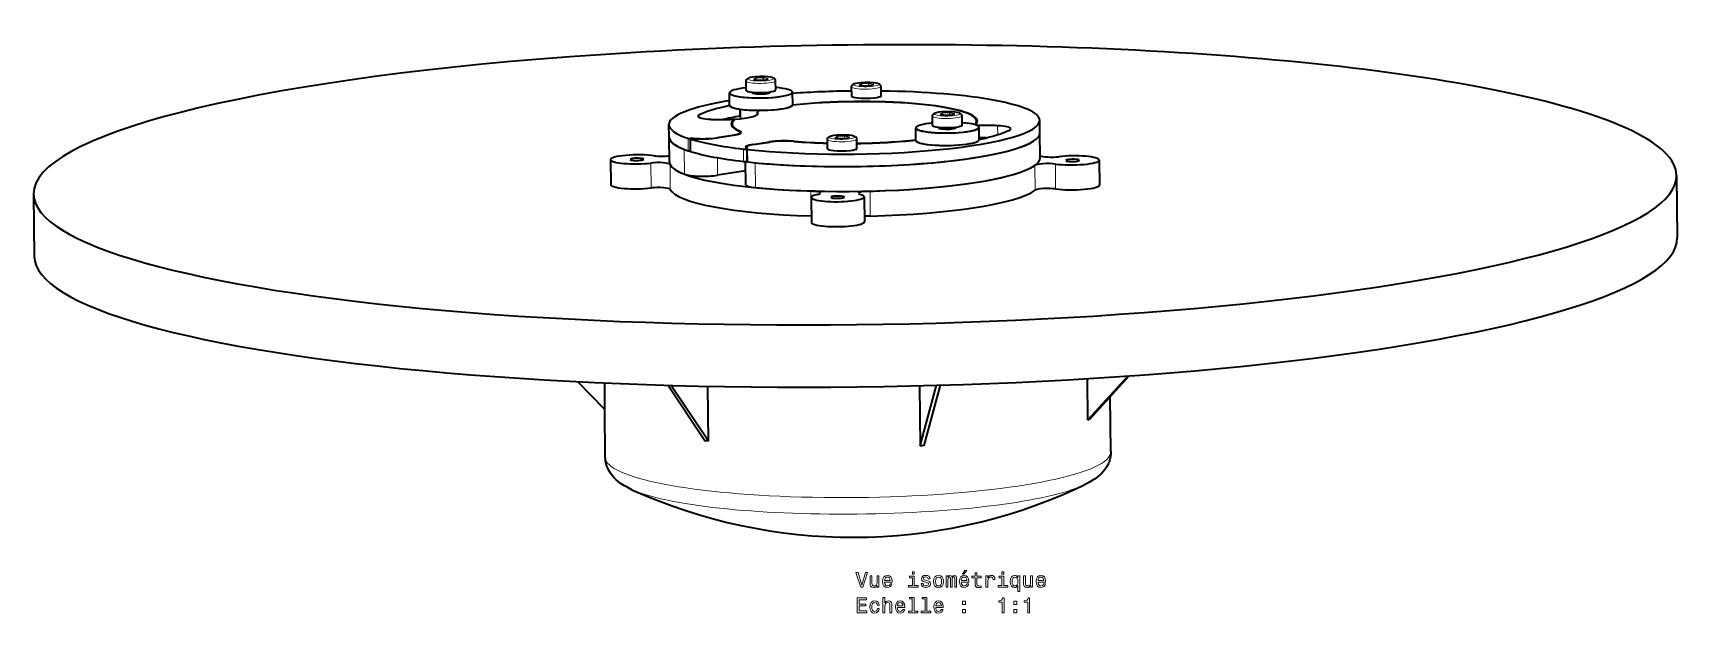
# Model space of a CAD drawing. Extents: x 194 to 4081, y 5 to 1057.
# Drawn here: x 3690.6 to 4081.1, y 848.2 to 985.9 of the extents above; entities that cross this region are included whole.
import ezdxf

# ---------------------------------------------------------------- set-up
doc = ezdxf.new("R2010")
doc.units = 0

msp = doc.modelspace()

# ---------------------------------------------------------------- linework, layer by layer
at = {"color": 7, "lineweight": 35, "ltscale": 0.054198}
for p, q in [((3859.88, 972.33), (3859.85, 974.5)), ((3866.88, 972.41), (3866.85, 974.57)), ((3884.91, 970.96), (3884.88, 973.12)), ((3891.91, 971.03), (3891.88, 973.2)), ((3904.12, 964), (3904.1, 966.17)), ((3911.12, 964.08), (3911.1, 966.24)), ((3879.17, 958.47), (3879.15, 960.64)), ((3886.17, 958.55), (3886.15, 960.72))]:
    msp.add_line(p, q, dxfattribs=at)
at = {"color": 7, "lineweight": 13, "ltscale": 0.015568}
for p, q in [((3862.17, 975.24), (3861.61, 974.96)), ((3864.53, 974.82), (3865.09, 975.09)), ((3889.56, 973.45), (3890.12, 973.72))]:
    msp.add_line(p, q, dxfattribs=at)
at = {"color": 7, "lineweight": 13, "ltscale": 0.027663}
for p, q in [((3861.63, 974.95), (3862.71, 974.74)), ((3865.07, 975.11), (3863.98, 975.31)), ((3886.66, 973.57), (3887.74, 973.37)), ((3890.1, 973.74), (3889.01, 973.94)), ((3909.32, 966.78), (3908.23, 966.98)), ((3880.92, 961.09), (3882.01, 960.89))]:
    msp.add_line(p, q, dxfattribs=at)
at = {"color": 7, "lineweight": 35, "ltscale": 0.000182085}
msp.add_line((3861.64, 974.95), (3861.63, 974.95), dxfattribs=at)
at = {"color": 7, "lineweight": 35, "ltscale": 0.027663}
for p, q in [((3861.64, 974.95), (3862.72, 974.74)), ((3886.67, 973.57), (3887.75, 973.37)), ((3880.93, 961.09), (3882.02, 960.89))]:
    msp.add_line(p, q, dxfattribs=at)
at = {"color": 7, "lineweight": 13, "ltscale": 0.014283}
for p, q in [((3862.21, 975.19), (3861.7, 974.93)), ((3887.24, 973.81), (3886.73, 973.56)), ((3906.46, 966.86), (3905.95, 966.6))]:
    msp.add_line(p, q, dxfattribs=at)
at = {"color": 7, "lineweight": 13, "ltscale": 0.008736}
msp.add_line((3862.22, 974.84), (3862.21, 975.19), dxfattribs=at)
at = {"color": 7, "lineweight": 13, "ltscale": 0.041193}
for p, q in [((3863.89, 975.32), (3862.24, 975.25)), ((3863.9, 975.26), (3862.25, 975.19)), ((3862.81, 974.74), (3864.45, 974.81)), ((3888.92, 973.95), (3887.27, 973.88)), ((3887.84, 973.36), (3889.48, 973.43)), ((3908.14, 966.93), (3906.5, 966.86)), ((3883.19, 961.41), (3881.55, 961.34))]:
    msp.add_line(p, q, dxfattribs=at)
at = {"color": 7, "lineweight": 13, "ltscale": 0.009064}
for p, q in [((3862.26, 974.83), (3862.25, 975.19)), ((3887.29, 973.46), (3887.28, 973.82)), ((3881.55, 960.97), (3881.55, 961.34))]:
    msp.add_line(p, q, dxfattribs=at)
at = {"color": 7, "lineweight": 35, "ltscale": 0.041193}
for p, q in [((3862.81, 974.74), (3864.45, 974.81)), ((3907.05, 966.41), (3908.7, 966.48)), ((3882.1, 960.88), (3883.75, 960.95))]:
    msp.add_line(p, q, dxfattribs=at)
at = {"color": 7, "lineweight": 13, "ltscale": 0.011941}
msp.add_line((3863.9, 974.78), (3863.9, 975.26), dxfattribs=at)
at = {"color": 7, "lineweight": 13, "ltscale": 0.027004}
msp.add_line((3865.01, 975.06), (3863.95, 975.26), dxfattribs=at)
at = {"color": 7, "lineweight": 13, "ltscale": 0.011832}
for p, q in [((3863.95, 974.79), (3863.95, 975.26)), ((3908.2, 966.46), (3908.19, 966.93))]:
    msp.add_line(p, q, dxfattribs=at)
at = {"color": 7, "lineweight": 35, "ltscale": 0.001421}
for p, q in [((3864.45, 974.81), (3864.51, 974.81)), ((3908.7, 966.48), (3908.76, 966.48)), ((3883.75, 960.95), (3883.8, 960.96))]:
    msp.add_line(p, q, dxfattribs=at)
at = {"color": 7, "lineweight": 35, "ltscale": 0.015568}
for p, q in [((3864.51, 974.81), (3865.07, 975.09)), ((3889.54, 973.44), (3890.1, 973.72))]:
    msp.add_line(p, q, dxfattribs=at)
at = {"color": 7, "lineweight": 13, "ltscale": 0.015567}
msp.add_line((3887.2, 973.86), (3886.64, 973.59), dxfattribs=at)
at = {"color": 7, "lineweight": 35, "ltscale": 0.000181733}
msp.add_line((3886.67, 973.57), (3886.66, 973.58), dxfattribs=at)
at = {"color": 7, "lineweight": 13, "ltscale": 0.008735}
for p, q in [((3887.25, 973.46), (3887.24, 973.81)), ((3906.46, 966.51), (3906.46, 966.86)), ((3881.51, 960.98), (3881.51, 961.33))]:
    msp.add_line(p, q, dxfattribs=at)
at = {"color": 7, "lineweight": 13, "ltscale": 0.041187}
for p, q in [((3888.93, 973.89), (3887.28, 973.82)), ((3908.14, 966.99), (3906.49, 966.92)), ((3907.05, 966.41), (3908.7, 966.48)), ((3883.18, 961.46), (3881.54, 961.39)), ((3882.1, 960.88), (3883.75, 960.95))]:
    msp.add_line(p, q, dxfattribs=at)
at = {"color": 7, "lineweight": 35, "ltscale": 0.041187}
msp.add_line((3887.84, 973.36), (3889.48, 973.43), dxfattribs=at)
at = {"color": 7, "lineweight": 13, "ltscale": 0.011939}
for p, q in [((3888.93, 973.41), (3888.93, 973.89)), ((3908.15, 966.45), (3908.14, 966.93)), ((3883.2, 960.93), (3883.19, 961.41))]:
    msp.add_line(p, q, dxfattribs=at)
at = {"color": 7, "lineweight": 13, "ltscale": 0.02701}
for p, q in [((3890.04, 973.69), (3888.98, 973.89)), ((3909.25, 966.73), (3908.19, 966.93)), ((3884.3, 961.2), (3883.24, 961.4))]:
    msp.add_line(p, q, dxfattribs=at)
at = {"color": 7, "lineweight": 13, "ltscale": 0.011831}
for p, q in [((3888.98, 973.41), (3888.98, 973.89)), ((3883.24, 960.93), (3883.24, 961.4))]:
    msp.add_line(p, q, dxfattribs=at)
at = {"color": 7, "lineweight": 35, "ltscale": 0.001427}
msp.add_line((3889.48, 973.43), (3889.54, 973.44), dxfattribs=at)
at = {"color": 7, "lineweight": 35, "ltscale": 0.073906}
for p, q in [((3855.92, 968.73), (3855.89, 971.69)), ((3855.92, 968.73), (3855.89, 971.69)), ((3870.92, 968.9), (3870.88, 971.86)), ((3870.92, 968.9), (3870.88, 971.86)), ((3929.57, 962.2), (3929.54, 965.15)), ((3841.58, 961.2), (3841.54, 964.16)), ((3846.55, 960.78), (3846.58, 957.82)), ((3900.17, 960.41), (3900.13, 963.36)), ((3900.17, 960.41), (3900.13, 963.36)), ((3859.99, 958.32), (3860.02, 955.37))]:
    msp.add_line(p, q, dxfattribs=at)
at = {"color": 7, "lineweight": 35, "ltscale": 0.001585}
msp.add_line((3861.39, 971.64), (3861.39, 971.71), dxfattribs=at)
at = {"color": 7, "lineweight": 13, "ltscale": 0.002475}
for p, q in [((3864.34, 971.47), (3864.44, 971.49)), ((3908.59, 963.14), (3908.69, 963.16))]:
    msp.add_line(p, q, dxfattribs=at)
at = {"color": 7, "lineweight": 13, "ltscale": 0.001958}
msp.add_line((3864.68, 971.73), (3864.76, 971.75), dxfattribs=at)
at = {"color": 7, "lineweight": 35, "ltscale": 0.007544}
msp.add_line((3865.13, 971.79), (3864.87, 971.64), dxfattribs=at)
at = {"color": 7, "lineweight": 35, "ltscale": 0.005461}
msp.add_line((3865.19, 971.61), (3865, 971.72), dxfattribs=at)
at = {"color": 7, "lineweight": 13, "ltscale": 0.014123}
msp.add_line((3848.68, 965.88), (3848.67, 966.45), dxfattribs=at)
at = {"color": 7, "lineweight": 13, "ltscale": 0.004402}
msp.add_line((3856.97, 965.38), (3856.97, 965.2), dxfattribs=at)
at = {"color": 7, "lineweight": 35, "ltscale": 0.004463}
msp.add_line((3856.98, 965.38), (3856.98, 965.21), dxfattribs=at)
at = {"color": 7, "lineweight": 35, "ltscale": 0.050124}
msp.add_line((3858.45, 965.81), (3858.43, 967.81), dxfattribs=at)
at = {"color": 7, "lineweight": 35, "ltscale": 0.050127}
msp.add_line((3858.43, 967.81), (3858.45, 965.81), dxfattribs=at)
at = {"color": 7, "lineweight": 35, "ltscale": 0.013131}
msp.add_line((3862.53, 966.58), (3862.53, 967.1), dxfattribs=at)
at = {"color": 7, "lineweight": 13, "ltscale": 0.009099}
msp.add_line((3862.58, 966.63), (3862.57, 966.99), dxfattribs=at)
at = {"color": 7, "lineweight": 13, "ltscale": 0.015562}
for p, q in [((3906.41, 966.91), (3905.85, 966.63)), ((3908.78, 966.49), (3909.33, 966.76)), ((3881.46, 961.38), (3880.9, 961.11)), ((3883.82, 960.96), (3884.38, 961.24))]:
    msp.add_line(p, q, dxfattribs=at)
at = {"color": 7, "lineweight": 13, "ltscale": 0.027669}
for p, q in [((3905.87, 966.62), (3906.96, 966.41)), ((3884.36, 961.25), (3883.28, 961.46))]:
    msp.add_line(p, q, dxfattribs=at)
at = {"color": 7, "lineweight": 35, "ltscale": 0.027662}
msp.add_line((3905.88, 966.62), (3906.97, 966.41), dxfattribs=at)
at = {"color": 7, "lineweight": 35, "ltscale": 0.000188024}
msp.add_line((3905.88, 966.62), (3905.88, 966.62), dxfattribs=at)
at = {"color": 7, "lineweight": 13, "ltscale": 0.009063}
msp.add_line((3906.5, 966.5), (3906.5, 966.86), dxfattribs=at)
at = {"color": 7, "lineweight": 35, "ltscale": 0.015562}
for p, q in [((3908.75, 966.48), (3909.31, 966.76)), ((3883.8, 960.96), (3884.36, 961.23))]:
    msp.add_line(p, q, dxfattribs=at)
at = {"color": 7, "lineweight": 35, "ltscale": 0.014524}
msp.add_line((3914.56, 964.4), (3914.55, 964.98), dxfattribs=at)
at = {"color": 7, "lineweight": 35, "ltscale": 0.147812}
for p, q in [((3841.64, 955.29), (3841.58, 961.2)), ((3827.64, 955.84), (3827.71, 949.93)), ((3875.28, 946.87), (3875.35, 940.96))]:
    msp.add_line(p, q, dxfattribs=at)
at = {"color": 7, "lineweight": 13, "ltscale": 0.073906}
for p, q in [((3846.06, 960.92), (3846.09, 957.96)), ((3846.61, 960.74), (3846.64, 957.78)), ((3859.22, 958.37), (3859.25, 955.41))]:
    msp.add_line(p, q, dxfattribs=at)
at = {"color": 7, "lineweight": 13, "ltscale": 0.001009}
msp.add_line((3846.73, 960.89), (3846.73, 960.85), dxfattribs=at)
at = {"color": 7, "lineweight": 13, "ltscale": 0.000970536}
msp.add_line((3847.39, 960.89), (3847.39, 960.85), dxfattribs=at)
at = {"color": 7, "lineweight": 35, "ltscale": 0.098422}
for p, q in [((3852.86, 961.04), (3856.75, 961.65)), ((3861.56, 959.41), (3865.45, 960.01))]:
    msp.add_line(p, q, dxfattribs=at)
at = {"color": 7, "lineweight": 13, "ltscale": 0.001102}
msp.add_line((3852.86, 961.04), (3852.86, 961), dxfattribs=at)
at = {"color": 7, "lineweight": 35, "ltscale": 0.101122}
for p, q in [((3856.98, 961.64), (3852.99, 961.02)), ((3861.43, 959.43), (3865.43, 960.06))]:
    msp.add_line(p, q, dxfattribs=at)
at = {"color": 7, "lineweight": 35, "ltscale": 0.014526}
msp.add_line((3856.54, 963.75), (3856.53, 964.33), dxfattribs=at)
at = {"color": 7, "lineweight": 13, "ltscale": 0.001117}
for p, q in [((3856.75, 961.61), (3856.75, 961.65)), ((3865.43, 960.01), (3865.43, 960.06))]:
    msp.add_line(p, q, dxfattribs=at)
at = {"color": 7, "lineweight": 13, "ltscale": 0.00333}
msp.add_line((3858.41, 962.48), (3858.41, 962.61), dxfattribs=at)
at = {"color": 7, "lineweight": 35, "ltscale": 0.006728}
msp.add_line((3858.5, 962.05), (3858.5, 962.32), dxfattribs=at)
at = {"color": 7, "lineweight": 35, "ltscale": 0.000187683}
msp.add_line((3880.93, 961.09), (3880.92, 961.09), dxfattribs=at)
at = {"color": 7, "lineweight": 13, "ltscale": 0.014289}
msp.add_line((3881.51, 961.33), (3881, 961.08), dxfattribs=at)
at = {"color": 7, "lineweight": 35, "ltscale": 0.001584}
msp.add_line((3905.63, 963.31), (3905.63, 963.38), dxfattribs=at)
at = {"color": 7, "lineweight": 13, "ltscale": 0.001964}
msp.add_line((3908.93, 963.41), (3909.01, 963.42), dxfattribs=at)
at = {"color": 7, "lineweight": 35, "ltscale": 0.007545}
msp.add_line((3909.38, 963.46), (3909.11, 963.31), dxfattribs=at)
at = {"color": 7, "lineweight": 35, "ltscale": 0.005462}
msp.add_line((3909.44, 963.28), (3909.24, 963.39), dxfattribs=at)
at = {"color": 7, "lineweight": 35, "ltscale": 0.073908}
msp.add_line((3915.16, 960.57), (3915.13, 963.53), dxfattribs=at)
msp.add_line((3915.16, 960.57), (3915.13, 963.53), dxfattribs=at)
at = {"color": 7, "lineweight": 13, "ltscale": 0.053406}
msp.add_line((3919.58, 961.77), (3919.56, 963.9), dxfattribs=at)
at = {"color": 7, "lineweight": 35, "ltscale": 0.147814}
for p, q in [((3929.64, 956.28), (3929.57, 962.2)), ((3943.64, 955.73), (3943.71, 949.82)), ((3887.88, 947.02), (3887.94, 941.1))]:
    msp.add_line(p, q, dxfattribs=at)
at = {"color": 7, "lineweight": 13, "ltscale": 0.147812}
for p, q in [((3845.25, 952.38), (3845.18, 958.29)), ((3841.86, 948.78), (3841.79, 954.69)), ((3862.1, 949.2), (3862.04, 955.11)), ((3928.39, 954.48), (3928.45, 948.57)), ((3933.25, 954.8), (3933.32, 948.89)), ((3875.28, 942.49), (3875.22, 948.4)), ((3889.33, 942.45), (3889.26, 948.36))]:
    msp.add_line(p, q, dxfattribs=at)
at = {"color": 7, "lineweight": 35, "ltscale": 0.005957}
msp.add_line((3859.88, 958.53), (3859.88, 958.77), dxfattribs=at)
at = {"color": 7, "lineweight": 35, "ltscale": 0.002278}
msp.add_line((3860.02, 958.44), (3860.02, 958.35), dxfattribs=at)
at = {"color": 7, "lineweight": 13, "ltscale": 0.002056}
msp.add_line((3860.18, 958.49), (3860.18, 958.4), dxfattribs=at)
at = {"color": 7, "lineweight": 13, "ltscale": 0.073908}
msp.add_line((3860.2, 958.26), (3860.24, 955.3), dxfattribs=at)
at = {"color": 7, "lineweight": 13, "ltscale": 0.001134}
msp.add_line((3861.43, 959.43), (3861.43, 959.39), dxfattribs=at)
at = {"color": 7, "lineweight": 13, "ltscale": 0.00097969}
msp.add_line((3871.15, 960.17), (3871.15, 960.21), dxfattribs=at)
at = {"color": 7, "lineweight": 13, "ltscale": 0.147814}
msp.add_line((3837.3, 949.12), (3837.24, 955.03), dxfattribs=at)
at = {"color": 7, "lineweight": 13, "ltscale": 0.103753}
msp.add_line((3853.09, 952.15), (3853.04, 956.3), dxfattribs=at)
at = {"color": 7, "lineweight": 35, "ltscale": 0.168366}
msp.add_line((3859.74, 953.19), (3853.09, 952.15), dxfattribs=at)
at = {"color": 7, "lineweight": 35, "ltscale": 0.137725}
msp.add_line((3859.78, 949.89), (3859.72, 955.4), dxfattribs=at)
at = {"color": 7, "lineweight": 35, "ltscale": 0.36953}
msp.add_line((4080.7, 952.08), (4080.86, 937.29), dxfattribs=at)
at = {"color": 7, "lineweight": 35, "ltscale": 0.369532}
msp.add_line((3690.72, 947.67), (3690.89, 932.89), dxfattribs=at)
at = {"color": 7, "lineweight": 35, "ltscale": 0.230067}
msp.add_line((3826.35, 896.56), (3819.92, 903.14), dxfattribs=at)
at = {"color": 7, "lineweight": 35, "ltscale": 0.15711}
msp.add_line((3826.35, 896.56), (3826.28, 902.85), dxfattribs=at)
at = {"color": 7, "lineweight": 35, "ltscale": 0.397005}
msp.add_line((3850.09, 889.11), (3841.25, 902.3), dxfattribs=at)
at = {"color": 7, "lineweight": 35, "ltscale": 0.399142}
msp.add_line((3850.9, 889.02), (3842.01, 902.28), dxfattribs=at)
at = {"color": 7, "lineweight": 35, "ltscale": 0.326322}
msp.add_line((3850.9, 889.02), (3850.75, 902.07), dxfattribs=at)
at = {"color": 7, "lineweight": 35, "ltscale": 0.356483}
msp.add_line((3900.97, 902.18), (3901.13, 887.92), dxfattribs=at)
at = {"color": 7, "lineweight": 35, "ltscale": 0.372281}
msp.add_line((3901.13, 887.92), (3905.06, 902.28), dxfattribs=at)
at = {"color": 7, "lineweight": 35, "ltscale": 0.371581}
msp.add_line((3902.1, 887.97), (3906.02, 902.31), dxfattribs=at)
at = {"color": 7, "lineweight": 35, "ltscale": 0.24524}
msp.add_line((3941, 894.05), (3940.89, 903.86), dxfattribs=at)
at = {"color": 7, "lineweight": 35, "ltscale": 0.352888}
msp.add_line((3941, 894.06), (3950.5, 904.5), dxfattribs=at)
at = {"color": 7, "lineweight": 35, "ltscale": 0.348135}
msp.add_line((3941.4, 894.22), (3950.77, 904.52), dxfattribs=at)
at = {"color": 7, "lineweight": 35, "ltscale": 0.325816}
msp.add_line((3946.43, 886.54), (3946.28, 899.58), dxfattribs=at)
at = {"color": 7, "lineweight": 35, "ltscale": 0.285564}
msp.add_line((3826.43, 885.19), (3826.31, 896.61), dxfattribs=at)
at = {"color": 7, "lineweight": 35, "ltscale": 7.34961e-05}
msp.add_line((3826.35, 896.56), (3826.35, 896.56), dxfattribs=at)
at = {"color": 7, "lineweight": 35, "ltscale": 0.005489}
msp.add_line((3941.2, 894.14), (3941, 894.05), dxfattribs=at)
at = {"color": 7, "lineweight": 35, "ltscale": 7.1244e-05}
for p, q in [((3941, 894.06), (3941, 894.05)), ((3941.4, 894.22), (3941.4, 894.21))]:
    msp.add_line(p, q, dxfattribs=at)
at = {"color": 7, "lineweight": 35, "ltscale": 0.00536}
msp.add_line((3941.4, 894.21), (3941.2, 894.14), dxfattribs=at)
at = {"color": 7, "lineweight": 35, "ltscale": 5.62923e-05}
msp.add_line((3850.09, 889.11), (3850.1, 889.11), dxfattribs=at)
at = {"color": 7, "lineweight": 35, "ltscale": 0.010059}
msp.add_line((3850.5, 889.07), (3850.1, 889.11), dxfattribs=at)
at = {"color": 7, "lineweight": 35, "ltscale": 0.010131}
msp.add_line((3850.9, 889.02), (3850.5, 889.07), dxfattribs=at)
at = {"color": 7, "lineweight": 35, "ltscale": 5.50163e-05}
msp.add_line((3850.9, 889.02), (3850.9, 889.02), dxfattribs=at)
at = {"color": 7, "lineweight": 35, "ltscale": 0.012119}
msp.add_line((3901.62, 887.95), (3901.13, 887.92), dxfattribs=at)
at = {"color": 7, "lineweight": 35, "ltscale": 4.7376e-05}
msp.add_line((3901.13, 887.92), (3901.13, 887.92), dxfattribs=at)
at = {"color": 7, "lineweight": 35, "ltscale": 0.012089}
msp.add_line((3902.1, 887.97), (3901.62, 887.95), dxfattribs=at)
at = {"color": 7, "lineweight": 35, "ltscale": 4.8852e-05}
msp.add_line((3902.1, 887.97), (3902.1, 887.97), dxfattribs=at)
at = {"color": 7, "lineweight": 35}
for points in [[(3859.85, 974.5), (3859.87, 974.65), (3859.96, 974.84), (3860.11, 975), (3860.29, 975.12), (3860.34, 975.14)], [(3866.85, 974.57), (3866.82, 974.76), (3866.74, 974.92), (3866.59, 975.07), (3866.37, 975.2), (3866.09, 975.3), (3865.68, 975.39), (3865.02, 975.48), (3864.15, 975.54), (3863.1, 975.54), (3862.08, 975.49), (3861.36, 975.4), (3860.82, 975.3), (3860.45, 975.19), (3860.34, 975.14)], [(3866.6, 972.1), (3866.77, 972.2), (3866.85, 972.3), (3866.88, 972.41)], [(3884.88, 973.12), (3884.9, 973.27), (3884.99, 973.46), (3885.14, 973.63), (3885.32, 973.74), (3885.37, 973.77)], [(3891.88, 973.2), (3891.85, 973.39), (3891.77, 973.55), (3891.62, 973.7), (3891.4, 973.83), (3891.12, 973.93), (3890.71, 974.02), (3890.05, 974.11), (3889.18, 974.16), (3888.13, 974.17), (3887.11, 974.11), (3886.39, 974.03), (3885.86, 973.93), (3885.48, 973.81), (3885.37, 973.77)], [(3866.6, 972.1), (3866.33, 972.01), (3865.91, 971.91), (3865.29, 971.81), (3864.34, 971.72), (3863.19, 971.69), (3862.16, 971.71), (3861.34, 971.78), (3860.75, 971.87), (3860.35, 971.97), (3860.1, 972.06), (3859.97, 972.15), (3859.9, 972.25), (3859.88, 972.33)], [(3861.39, 971.71), (3861.4, 971.74), (3861.44, 971.77)], [(3891.63, 970.73), (3891.36, 970.64), (3890.94, 970.53), (3890.32, 970.44), (3889.37, 970.35), (3888.22, 970.32), (3887.19, 970.34), (3886.37, 970.41), (3885.78, 970.5), (3885.38, 970.59), (3885.14, 970.69), (3885, 970.78), (3884.93, 970.88), (3884.91, 970.96)], [(3891.63, 970.73), (3891.8, 970.83), (3891.88, 970.93), (3891.91, 971.03)], [(3904.1, 966.17), (3904.12, 966.32), (3904.2, 966.51), (3904.35, 966.67), (3904.54, 966.79), (3904.59, 966.81)], [(3911.1, 966.24), (3911.07, 966.43), (3910.98, 966.59), (3910.84, 966.74), (3910.62, 966.87), (3910.33, 966.97), (3909.93, 967.06), (3909.26, 967.15), (3908.39, 967.21), (3907.35, 967.21), (3906.33, 967.16), (3905.6, 967.07), (3905.07, 966.97), (3904.7, 966.86), (3904.59, 966.81)], [(3879.15, 960.64), (3879.17, 960.79), (3879.25, 960.98), (3879.4, 961.14), (3879.59, 961.26), (3879.64, 961.29)], [(3886.15, 960.72), (3886.11, 960.91), (3886.03, 961.07), (3885.89, 961.21), (3885.67, 961.34), (3885.38, 961.44), (3884.97, 961.54), (3884.31, 961.63), (3883.44, 961.68), (3882.4, 961.69), (3881.38, 961.63), (3880.65, 961.55), (3880.12, 961.44), (3879.75, 961.33), (3879.64, 961.29)], [(3910.84, 963.78), (3910.58, 963.68), (3910.16, 963.58), (3909.54, 963.48), (3908.59, 963.39), (3907.43, 963.36), (3906.41, 963.38), (3905.59, 963.45), (3904.99, 963.54), (3904.6, 963.64), (3904.35, 963.73), (3904.21, 963.82), (3904.14, 963.92), (3904.12, 964)], [(3905.63, 963.38), (3905.64, 963.41), (3905.68, 963.44)], [(3910.84, 963.78), (3911.01, 963.87), (3911.1, 963.98), (3911.12, 964.08)], [(3885.89, 958.25), (3885.63, 958.15), (3885.2, 958.05), (3884.58, 957.95), (3883.63, 957.87), (3882.48, 957.83), (3881.46, 957.86), (3880.64, 957.93), (3880.04, 958.01), (3879.64, 958.11), (3879.4, 958.21), (3879.26, 958.3), (3879.19, 958.39), (3879.17, 958.47)], [(3885.89, 958.25), (3886.06, 958.35), (3886.15, 958.45), (3886.17, 958.55)], [(3946.43, 886.54), (3946.4, 885.91), (3946.32, 885.28), (3946.18, 884.67), (3945.99, 884.09), (3945.81, 883.67), (3945.62, 883.28), (3945.36, 882.82), (3945.07, 882.4), (3944.77, 882.01), (3944.29, 881.46), (3943.75, 880.95), (3943.2, 880.48), (3942.69, 880.11), (3942.03, 879.68), (3941.35, 879.28), (3940.64, 878.9), (3940.27, 878.72)], [(3832.76, 877.51), (3831.76, 878), (3830.98, 878.43), (3830.23, 878.9), (3829.5, 879.43), (3828.98, 879.88), (3828.51, 880.34), (3828.06, 880.85), (3827.64, 881.42), (3827.26, 882.05), (3827.09, 882.39), (3826.93, 882.74), (3826.79, 883.13), (3826.67, 883.53), (3826.57, 883.93), (3826.5, 884.35), (3826.45, 884.77), (3826.43, 885.19)]]:
    msp.add_lwpolyline(points, dxfattribs=at)
at = {"color": 7, "lineweight": 13}
for points in [[(3861.39, 971.71), (3861.39, 971.69), (3861.4, 971.68), (3861.43, 971.66), (3861.52, 971.63), (3861.78, 971.58), (3862.37, 971.54), (3863.06, 971.54), (3863.78, 971.59), (3864.25, 971.65), (3864.68, 971.73)], [(3861.43, 971.77), (3861.41, 971.75), (3861.4, 971.74), (3861.4, 971.72), (3861.4, 971.72), (3861.41, 971.7), (3861.44, 971.68), (3861.55, 971.64), (3861.77, 971.6), (3862.06, 971.57), (3862.5, 971.55), (3862.97, 971.56), (3863.46, 971.59), (3863.95, 971.63), (3864.3, 971.68), (3864.63, 971.74)], [(3864.68, 971.67), (3864.34, 971.61), (3863.98, 971.55), (3863.21, 971.49), (3862.46, 971.47), (3861.98, 971.5)], [(3864.68, 971.66), (3864.34, 971.59), (3863.98, 971.54), (3863.21, 971.47), (3862.46, 971.46), (3862.23, 971.46)], [(3905.63, 963.38), (3905.64, 963.36), (3905.65, 963.35), (3905.68, 963.33), (3905.76, 963.3), (3906.03, 963.25), (3906.61, 963.21), (3907.3, 963.21), (3908.02, 963.26), (3908.5, 963.32), (3908.93, 963.41)], [(3905.68, 963.44), (3905.65, 963.42), (3905.65, 963.41), (3905.64, 963.39), (3905.64, 963.39), (3905.65, 963.37), (3905.68, 963.35), (3905.8, 963.31), (3906.02, 963.27), (3906.31, 963.24), (3906.75, 963.23), (3907.22, 963.23), (3907.71, 963.26), (3908.2, 963.3), (3908.55, 963.35), (3908.87, 963.41)], [(3908.93, 963.34), (3908.59, 963.28), (3908.23, 963.22), (3907.46, 963.16), (3906.71, 963.14), (3906.22, 963.17)], [(3908.92, 963.33), (3908.59, 963.26), (3908.22, 963.21), (3907.45, 963.14), (3906.7, 963.13), (3906.48, 963.14)]]:
    msp.add_lwpolyline(points, dxfattribs=at)
for points in [[(3888.19, 857.87), (3887.31, 854.89), (3886.41, 857.87), (3885.93, 857.87), (3887.06, 854.37), (3887.56, 854.37), (3888.67, 857.87)], [(3891.39, 857.07), (3890.95, 857.07), (3890.95, 855.51), (3890.9, 855.15), (3890.75, 854.89), (3890.52, 854.72), (3890.22, 854.67), (3889.99, 854.71), (3889.84, 854.84), (3889.75, 855.04), (3889.73, 855.33), (3889.73, 857.07), (3889.29, 857.07), (3889.29, 855.29), (3889.3, 854.94), (3889.4, 854.64), (3889.69, 854.37), (3890.16, 854.27), (3890.41, 854.31), (3890.63, 854.4), (3890.81, 854.55), (3890.97, 854.78), (3890.97, 854.37), (3891.39, 854.37)], [(3892.73, 855.59), (3894.5, 855.59), (3894.51, 855.8), (3894.43, 856.38), (3894.2, 856.81), (3893.85, 857.07), (3893.38, 857.17), (3892.92, 857.07), (3892.57, 856.79), (3892.34, 856.33), (3892.26, 855.72), (3892.34, 855.1), (3892.56, 854.65), (3892.91, 854.37), (3893.37, 854.27), (3893.76, 854.34), (3894.08, 854.51), (3894.32, 854.78), (3894.46, 855.14), (3894.02, 855.14), (3893.93, 854.94), (3893.8, 854.79), (3893.42, 854.67), (3893.13, 854.72), (3892.92, 854.9), (3892.78, 855.19), (3892.73, 855.58)], [(3892.73, 855.96), (3892.78, 856.31), (3892.92, 856.57), (3893.12, 856.73), (3893.4, 856.78), (3893.66, 856.73), (3893.87, 856.57), (3894, 856.31), (3894.04, 855.96)], [(3899.77, 854.74), (3899.77, 856.98), (3898.63, 856.98), (3898.63, 856.61), (3899.32, 856.61), (3899.32, 854.74), (3898.42, 854.74), (3898.42, 854.37), (3900.68, 854.37), (3900.68, 854.74)], [(3899.78, 857.99), (3899.31, 857.99), (3899.31, 857.48), (3899.78, 857.48)], [(3902.77, 855.94), (3902.34, 856.05), (3902.03, 856.16), (3901.92, 856.4), (3901.95, 856.57), (3902.06, 856.69), (3902.23, 856.76), (3902.47, 856.79), (3902.71, 856.76), (3902.9, 856.67), (3903.02, 856.53), (3903.07, 856.35), (3903.5, 856.35), (3903.5, 856.36), (3903.43, 856.69), (3903.22, 856.95), (3902.9, 857.11), (3902.47, 857.17), (3902.05, 857.11), (3901.73, 856.94), (3901.54, 856.7), (3901.48, 856.38), (3901.52, 856.08), (3901.66, 855.87), (3901.89, 855.72), (3902.23, 855.61), (3902.73, 855.49), (3903.03, 855.36), (3903.11, 855.26), (3903.14, 855.11), (3903.09, 854.93), (3902.97, 854.78), (3902.78, 854.69), (3902.52, 854.66), (3902.24, 854.69), (3902.04, 854.8), (3901.9, 854.97), (3901.84, 855.21), (3901.42, 855.21), (3901.49, 854.8), (3901.69, 854.51), (3902.02, 854.34), (3902.47, 854.27), (3902.95, 854.34), (3903.3, 854.51), (3903.51, 854.79), (3903.58, 855.16), (3903.53, 855.48), (3903.37, 855.7), (3903.12, 855.84)], [(3904.35, 855.72), (3904.43, 855.1), (3904.66, 854.65), (3905.03, 854.37), (3905.53, 854.27), (3906.02, 854.37), (3906.38, 854.64), (3906.62, 855.1), (3906.7, 855.72), (3906.62, 856.33), (3906.38, 856.79), (3906.02, 857.07), (3905.53, 857.17), (3905.03, 857.07), (3904.66, 856.79), (3904.43, 856.33)], [(3904.8, 855.72), (3904.85, 856.18), (3904.99, 856.5), (3905.22, 856.71), (3905.53, 856.78), (3905.83, 856.71), (3906.06, 856.51), (3906.2, 856.18), (3906.25, 855.72), (3906.2, 855.26), (3906.06, 854.93), (3905.83, 854.73), (3905.53, 854.66), (3905.22, 854.73), (3904.99, 854.93), (3904.85, 855.26)], [(3907.34, 854.37), (3907.75, 854.37), (3907.75, 856.18), (3907.78, 856.45), (3907.85, 856.65), (3907.97, 856.76), (3908.12, 856.81), (3908.24, 856.77), (3908.32, 856.67), (3908.36, 856.49), (3908.38, 856.27), (3908.38, 854.37), (3908.76, 854.37), (3908.76, 856.18), (3908.78, 856.44), (3908.86, 856.64), (3908.98, 856.76), (3909.13, 856.81), (3909.25, 856.77), (3909.33, 856.67), (3909.38, 856.27), (3909.38, 854.37), (3909.79, 854.37), (3909.79, 856.24), (3909.77, 856.63), (3909.69, 856.92), (3909.53, 857.1), (3909.26, 857.17), (3908.96, 857.07), (3908.72, 856.78), (3908.53, 857.06), (3908.22, 857.17), (3907.93, 857.07), (3907.73, 856.79), (3907.73, 857.07), (3907.34, 857.07)], [(3910.94, 855.59), (3912.72, 855.59), (3912.72, 855.8), (3912.64, 856.38), (3912.42, 856.81), (3912.07, 857.07), (3911.6, 857.17), (3911.14, 857.07), (3910.79, 856.79), (3910.56, 856.33), (3910.48, 855.72), (3910.55, 855.1), (3910.78, 854.65), (3911.13, 854.37), (3911.58, 854.27), (3911.98, 854.34), (3912.3, 854.51), (3912.54, 854.78), (3912.67, 855.14), (3912.23, 855.14), (3912.14, 854.94), (3912.01, 854.79), (3911.64, 854.67), (3911.35, 854.72), (3911.13, 854.9), (3910.99, 855.19), (3910.94, 855.58)], [(3910.94, 855.96), (3911, 856.31), (3911.13, 856.57), (3911.34, 856.73), (3911.61, 856.78), (3911.88, 856.73), (3912.09, 856.57), (3912.21, 856.31), (3912.26, 855.96)], [(3911.25, 857.44), (3911.55, 857.44), (3912.25, 858.3), (3911.75, 858.3)], [(3914.19, 856.61), (3914.19, 855.25), (3914.22, 854.81), (3914.36, 854.51), (3914.64, 854.33), (3915.12, 854.27), (3915.64, 854.3), (3915.64, 854.68), (3915.26, 854.65), (3914.91, 854.69), (3914.72, 854.82), (3914.64, 855.03), (3914.63, 855.32), (3914.63, 856.61), (3915.64, 856.61), (3915.64, 856.98), (3914.63, 856.98), (3914.63, 857.78), (3914.19, 857.78), (3914.19, 856.98), (3913.42, 856.98), (3913.42, 856.61)], [(3916.79, 854.37), (3917.24, 854.37), (3917.24, 855.91), (3917.28, 856.29), (3917.42, 856.55), (3917.64, 856.72), (3917.94, 856.77), (3918.16, 856.74), (3918.33, 856.64), (3918.43, 856.46), (3918.46, 856.23), (3918.91, 856.23), (3918.85, 856.64), (3918.68, 856.93), (3918.41, 857.11), (3918.03, 857.17), (3917.77, 857.13), (3917.55, 857.03), (3917.35, 856.86), (3917.2, 856.63), (3917.2, 857.07), (3916.79, 857.07)], [(3921.02, 854.74), (3921.02, 856.98), (3919.88, 856.98), (3919.88, 856.61), (3920.57, 856.61), (3920.57, 854.74), (3919.67, 854.74), (3919.67, 854.37), (3921.94, 854.37), (3921.94, 854.74)], [(3921.03, 857.99), (3920.56, 857.99), (3920.56, 857.48), (3921.03, 857.48)], [(3924.36, 856.66), (3924.21, 856.88), (3924.03, 857.04), (3923.82, 857.13), (3923.59, 857.17), (3923.16, 857.07), (3922.82, 856.79), (3922.61, 856.33), (3922.53, 855.72), (3922.61, 855.11), (3922.82, 854.65), (3923.16, 854.37), (3923.59, 854.27), (3923.82, 854.3), (3924.02, 854.39), (3924.2, 854.54), (3924.36, 854.78), (3924.36, 853.32), (3924.81, 853.32), (3924.81, 857.07), (3924.36, 857.07)], [(3922.99, 855.72), (3923.03, 856.17), (3923.17, 856.5), (3923.38, 856.7), (3923.66, 856.77), (3923.95, 856.7), (3924.18, 856.5), (3924.31, 856.18), (3924.36, 855.72), (3924.31, 855.26), (3924.18, 854.94), (3923.95, 854.73), (3923.66, 854.67), (3923.38, 854.73), (3923.17, 854.94), (3923.03, 855.27)], [(3927.82, 857.07), (3927.38, 857.07), (3927.38, 855.51), (3927.33, 855.15), (3927.18, 854.89), (3926.95, 854.72), (3926.66, 854.67), (3926.42, 854.71), (3926.27, 854.84), (3926.18, 855.04), (3926.16, 855.33), (3926.16, 857.07), (3925.72, 857.07), (3925.72, 855.29), (3925.73, 854.94), (3925.83, 854.64), (3926.12, 854.37), (3926.59, 854.27), (3926.84, 854.31), (3927.06, 854.4), (3927.25, 854.55), (3927.4, 854.78), (3927.4, 854.37), (3927.82, 854.37)], [(3929.16, 855.59), (3930.93, 855.59), (3930.94, 855.8), (3930.86, 856.38), (3930.64, 856.81), (3930.28, 857.07), (3929.81, 857.17), (3929.36, 857.07), (3929, 856.79), (3928.78, 856.33), (3928.69, 855.72), (3928.77, 855.1), (3929, 854.65), (3929.34, 854.37), (3929.8, 854.27), (3930.19, 854.34), (3930.52, 854.51), (3930.75, 854.78), (3930.89, 855.14), (3930.45, 855.14), (3930.36, 854.94), (3930.23, 854.79), (3929.85, 854.67), (3929.57, 854.72), (3929.35, 854.9), (3929.21, 855.19), (3929.16, 855.58)], [(3929.16, 855.96), (3929.21, 856.31), (3929.35, 856.57), (3929.56, 856.73), (3929.83, 856.78), (3930.1, 856.73), (3930.3, 856.57), (3930.43, 856.31), (3930.47, 855.96)], [(3886.25, 848.32), (3888.47, 848.32), (3888.47, 848.74), (3886.71, 848.74), (3886.71, 849.93), (3888.28, 849.93), (3888.28, 850.35), (3886.71, 850.35), (3886.71, 851.4), (3888.43, 851.4), (3888.43, 851.82), (3886.25, 851.82)], [(3892.34, 848.32), (3892.78, 848.32), (3892.78, 849.88), (3892.83, 850.24), (3892.97, 850.5), (3893.2, 850.66), (3893.5, 850.73), (3893.74, 850.67), (3893.9, 850.54), (3893.97, 850.31), (3894, 850.01), (3894, 848.32), (3894.44, 848.32), (3894.44, 850.1), (3894.42, 850.46), (3894.33, 850.76), (3894.03, 851.03), (3893.57, 851.12), (3893.32, 851.09), (3893.1, 850.99), (3892.92, 850.84), (3892.78, 850.63), (3892.78, 851.94), (3892.34, 851.94)], [(3899.29, 851.57), (3899.29, 848.69), (3898.38, 848.69), (3898.38, 848.32), (3900.64, 848.32), (3900.64, 848.69), (3899.74, 848.69), (3899.74, 851.94), (3898.6, 851.94), (3898.6, 851.57)], [(3902.33, 851.57), (3902.33, 848.69), (3901.42, 848.69), (3901.42, 848.32), (3903.68, 848.32), (3903.68, 848.69), (3902.77, 848.69), (3902.77, 851.94), (3901.63, 851.94), (3901.63, 851.57)], [(3920.62, 848.32), (3921.07, 848.32), (3921.07, 851.84), (3920.73, 851.84), (3920.64, 851.54), (3920.46, 851.33), (3920.18, 851.21), (3919.8, 851.17), (3919.8, 850.81), (3920.62, 850.81)], [(3926.69, 848.32), (3927.15, 848.32), (3927.15, 851.84), (3926.8, 851.84), (3926.71, 851.54), (3926.53, 851.33), (3926.25, 851.21), (3925.87, 851.17), (3925.87, 850.81), (3926.69, 850.81)], [(3891.03, 850.13), (3891.47, 850.13), (3891.37, 850.53), (3891.16, 850.85), (3890.82, 851.05), (3890.38, 851.12), (3889.9, 851.02), (3889.53, 850.74), (3889.3, 850.28), (3889.22, 849.67), (3889.29, 849.06), (3889.52, 848.6), (3889.88, 848.32), (3890.37, 848.22), (3890.8, 848.3), (3891.14, 848.51), (3891.37, 848.84), (3891.47, 849.29), (3891.05, 849.29), (3890.97, 849.01), (3890.83, 848.79), (3890.63, 848.66), (3890.38, 848.62), (3890.07, 848.69), (3889.85, 848.89), (3889.72, 849.22), (3889.67, 849.68), (3889.72, 850.13), (3889.86, 850.46), (3890.08, 850.66), (3890.38, 850.74), (3890.64, 850.69), (3890.84, 850.57), (3890.97, 850.38)], [(3895.76, 849.54), (3897.54, 849.54), (3897.54, 849.75), (3897.46, 850.33), (3897.24, 850.77), (3896.89, 851.03), (3896.42, 851.12), (3895.96, 851.02), (3895.61, 850.74), (3895.38, 850.28), (3895.3, 849.68), (3895.37, 849.06), (3895.6, 848.6), (3895.95, 848.32), (3896.4, 848.22), (3896.8, 848.29), (3897.12, 848.46), (3897.36, 848.73), (3897.49, 849.1), (3897.05, 849.1), (3896.96, 848.89), (3896.83, 848.74), (3896.46, 848.62), (3896.17, 848.68), (3895.95, 848.85), (3895.81, 849.14), (3895.76, 849.53)], [(3895.76, 849.92), (3895.82, 850.27), (3895.95, 850.52), (3896.16, 850.68), (3896.43, 850.74), (3896.7, 850.68), (3896.91, 850.52), (3897.03, 850.27), (3897.08, 849.92)], [(3904.87, 849.54), (3906.65, 849.54), (3906.65, 849.75), (3906.57, 850.33), (3906.35, 850.77), (3905.99, 851.03), (3905.53, 851.12), (3905.07, 851.02), (3904.71, 850.74), (3904.49, 850.28), (3904.41, 849.68), (3904.48, 849.06), (3904.71, 848.6), (3905.06, 848.32), (3905.51, 848.22), (3905.9, 848.29), (3906.23, 848.46), (3906.46, 848.73), (3906.6, 849.1), (3906.16, 849.1), (3906.07, 848.89), (3905.94, 848.74), (3905.57, 848.62), (3905.28, 848.68), (3905.06, 848.85), (3904.92, 849.14), (3904.87, 849.53)], [(3904.87, 849.92), (3904.93, 850.27), (3905.06, 850.52), (3905.27, 850.68), (3905.54, 850.74), (3905.81, 850.68), (3906.02, 850.52), (3906.14, 850.27), (3906.19, 849.92)], [(3911.25, 850.28), (3911.95, 850.28), (3911.95, 851.03), (3911.25, 851.03)], [(3911.25, 848.32), (3911.95, 848.32), (3911.95, 849.07), (3911.25, 849.07)], [(3923.39, 850.28), (3924.09, 850.28), (3924.09, 851.03), (3923.39, 851.03)], [(3923.39, 848.32), (3924.09, 848.32), (3924.09, 849.07), (3923.39, 849.07)]]:
    msp.add_lwpolyline(points, close=True, dxfattribs=at)
at = {"color": 7, "lineweight": 35}
for centre, radius, start, end in [((3862.78, 975.15), 0.415, 261.7669, 273.2358), ((3887.81, 973.78), 0.415, 261.7669, 273.2358), ((3907.03, 966.82), 0.415, 261.7669, 273.2358), ((3882.08, 961.3), 0.415, 261.7669, 273.2358), ((3885.21, 993.73), 127.5, 294.5995, 295.5845), ((3885.21, 993.72), 127.5, 245.7111, 294.5995)]:
    msp.add_arc(centre, radius, start, end, dxfattribs=at)
at = {"color": 7, "lineweight": 13}
for centre, radius, start, end in [((3864.11, 974.33), 2.73, 282.0109, 291.5678), ((3864.04, 974.6), 3, 282.2818, 289.9408), ((3864.9, 971.63), 0.105, 320.4398, 45.0931), ((3908.35, 966), 2.73, 282.0109, 291.5678), ((3908.29, 966.27), 3, 282.2818, 289.9408), ((3909.15, 963.3), 0.105, 320.4398, 45.0931)]:
    msp.add_arc(centre, radius, start, end, dxfattribs=at)
at = {"color": 7, "lineweight": 35}
for centre, major_axis, start_param, end_param in [((3885.71, 949.87), (-194.99, -2.2), 3.846631, 6.283146), ((3863.38, 971.78), (7.5, 0.08), 2.056314, 3.141593), ((3863.38, 971.78), (7.5, 0.08), 2.056314, 3.141648), ((3863.38, 971.78), (7.5, 0.08), 0, 1.085279), ((3863.38, 971.78), (7.5, 0.08), 0.000055, 1.085278), ((3885.71, 949.87), (-194.99, -2.2), 3.141554, 3.846631), ((3885.54, 964.65), (44, 0.5), 2.307914, 3.141557), ((3885.54, 964.65), (39.06, 0.44), 2.429235, 2.803207), ((3863.38, 971.78), (7.5, 0.08), 3.141593, 3.56098), ((3863.38, 971.78), (7.5, 0.08), 3.141648, 3.846631), ((3863.42, 968.82), (7.5, 0.08), 3.141593, 3.56098), ((3863.42, 968.82), (7.5, 0.08), 3.141648, 3.846631), ((3863.38, 971.78), (7.5, 0.08), 3.56098, 6.283185), ((3863.42, 968.82), (7.5, 0.08), 3.56098, 6.283185), ((3863.38, 971.78), (7.5, 0.08), 3.846631, 6.283241), ((3863.42, 968.82), (7.5, 0.08), 3.846631, 6.283241), ((3863.38, 971.78), (2.1, 0.02), 3.141648, 6.283241), ((3863.38, 971.78), (2.1, 0.02), 3.141648, 6.283241), ((3863.38, 971.78), (2.1, 0.02), 3.045958, 3.141648), ((3863.38, 971.78), (2.1, 0.02), 3.045958, 3.141648), ((3863.38, 971.78), (2.1, 0.02), 0.000055, 0.095656), ((3863.38, 971.78), (2.1, 0.02), 0.000055, 0.095656), ((3885.54, 964.65), (29.01, 0.33), 6.283157, 8.382399), ((3885.54, 964.65), (44, 0.5), 1.583557, 1.908422), ((3885.54, 964.65), (29.21, 0.33), 0.000025, 2.09423), ((3885.54, 964.65), (44, 0.5), 0.705039, 1.423939), ((3885.54, 964.65), (44, 0.5), 6.28315, 6.988224), ((3853.39, 966.22), (5, 0.06), 2.803207, 3.141593), ((3853.39, 966.22), (5, 0.06), 3.141593, 4.328484), ((3854.55, 966.72), (8.1, 0.09), 4.328484, 4.982463), ((3885.57, 961.7), (39.06, 0.44), 2.336592, 2.497382), ((3885.54, 964.65), (29.21, 0.33), 2.929803, 3.141683), ((3885.54, 964.65), (29.01, 0.33), 2.913964, 3.14158), ((3856.78, 965.38), (0.2, 0.002), 0, 1.84087), ((3856.78, 965.38), (0.2, 0.002), 6.071395, 6.283185), ((3854.55, 966.72), (8.1, 0.09), 5.052969, 6.283264), ((3863.45, 965.86), (5, 0.06), 3.141648, 3.420881), ((3863.45, 965.86), (5, 0.06), 3.141648, 3.420881), ((3885.54, 964.65), (44, 0.5), 4.096745, 6.28315), ((3867.53, 967.16), (5, 0.06), 2.612501, 3.141684), ((3867.53, 967.16), (5, 0.06), 3.141684, 3.273977), ((3854.55, 966.72), (8.1, 0.09), 0.000079, 0.132385), ((3907.63, 963.45), (7.5, 0.08), 2.056314, 3.141649), ((3907.63, 963.45), (7.5, 0.08), 2.056314, 3.141648), ((3907.63, 963.45), (7.5, 0.08), 0.000056, 1.085278), ((3907.63, 963.45), (7.5, 0.08), 0.000055, 1.085278), ((3885.54, 964.65), (29.01, 0.33), 6.114449, 6.283157), ((3885.54, 964.65), (29.21, 0.33), 6.10573, 6.283211), ((3885.54, 964.65), (44, 0.5), 3.141557, 3.596517), ((3885.57, 961.7), (44, 0.5), 3.141597, 3.54731), ((3885.57, 961.7), (44, 0.5), 3.141557, 3.596517), ((3846.5, 960.96), (0.5, 0.006), 3.596517, 5.181107), ((3847.05, 960.79), (0.5, 0.006), 1.057717, 3.141604), ((3847.05, 960.79), (0.5, 0.006), 3.141604, 3.624104), ((3885.54, 964.65), (44, 0.5), 3.624104, 4.069158), ((3847.05, 960.79), (0.7, 0.008), 1.057717, 2.039515), ((3849.74, 961.63), (5, 0.06), 4.19931, 5.417428), ((3849.74, 961.63), (4.8, 0.05), 4.19931, 5.417428), ((3885.54, 964.65), (29.21, 0.33), 3.141683, 3.497612), ((3885.54, 964.65), (29.01, 0.33), 3.14158, 3.501726), ((3853.5, 962.26), (5, 0.06), 5.417428, 6.283185), ((3853.74, 962.26), (5, 0.06), 5.417428, 6.283186), ((3853.5, 962.26), (5, 0.06), 0, 0.356019), ((3853.74, 962.26), (5, 0.06), 0, 0.360134), ((3885.57, 961.7), (44, 0.5), 4.096745, 6.28315), ((3885.57, 961.7), (44, 0.5), 4.145953, 6.283146), ((3907.63, 963.45), (7.5, 0.08), 3.141649, 5.221249), ((3907.63, 963.45), (7.5, 0.08), 3.141648, 3.846631), ((3907.63, 963.45), (7.5, 0.08), 3.846631, 6.283241), ((3907.63, 963.45), (2.1, 0.02), 3.141648, 6.283241), ((3907.63, 963.45), (2.1, 0.02), 3.141648, 6.283241), ((3907.63, 963.45), (2.1, 0.02), 3.045958, 3.141648), ((3907.63, 963.45), (2.1, 0.02), 3.045958, 3.141648), ((3907.63, 963.45), (2.1, 0.02), 0.000055, 0.095656), ((3907.63, 963.45), (2.1, 0.02), 0.000055, 0.095656), ((3907.63, 963.45), (7.5, 0.08), 5.221249, 6.283241), ((3916.54, 962.59), (8.1, 0.09), 1.186891, 1.789647), ((3916.57, 959.64), (8.1, 0.09), 1.538255, 1.744493), ((3885.54, 964.65), (39.06, 0.44), 5.571264, 5.9448), ((3917.69, 963.09), (5, 0.06), 0, 1.186891), ((3917.69, 963.09), (5, 0.06), 5.9448, 6.283185), ((3833.94, 955.91), (6.3, 0.07), 0.862083, 3.141592), ((3839.98, 957.18), (3, 0.03), 4.003676, 5.290863), ((3846.54, 958.01), (0.5, 0.006), 3.596517, 4.796672), ((3847.08, 957.83), (0.5, 0.006), 3.141604, 3.624104), ((3885.57, 961.7), (44, 0.5), 3.624104, 4.069158), ((3859.52, 958.44), (0.5, 0.006), 4.069158, 6.283185), ((3864.68, 958.82), (5, 0.06), 2.275835, 3.141593), ((3864.68, 958.82), (5, 0.06), 3.141593, 3.493953), ((3864.68, 958.82), (4.8, 0.05), 2.275835, 3.141593), ((3864.68, 958.82), (4.8, 0.05), 3.141593, 3.493953), ((3859.52, 958.44), (0.5, 0.006), 0, 0.35236), ((3860.49, 958.33), (0.5, 0.006), 2.512155, 3.141593), ((3860.49, 958.33), (0.5, 0.006), 3.141593, 4.096745), ((3859.52, 958.44), (0.7, 0.008), 5.653748, 6.283107), ((3859.52, 958.44), (0.7, 0.008), 6.283107, 6.635545), ((3868.67, 959.44), (5, 0.06), 1.049944, 2.275835), ((3868.7, 959.4), (5, 0.06), 1.054058, 2.275835), ((3885.54, 964.65), (29.01, 0.33), 4.191537, 4.488607), ((3885.54, 964.65), (29.21, 0.33), 4.195651, 4.490165), ((3885.54, 964.65), (29.01, 0.33), 4.731766, 5.238715), ((3885.54, 964.65), (29.21, 0.33), 4.731601, 5.234741), ((3907.66, 960.49), (7.5, 0.08), 3.141649, 5.221249), ((3907.66, 960.49), (7.5, 0.08), 3.141648, 3.846631), ((3907.66, 960.49), (7.5, 0.08), 3.846631, 6.283241), ((3907.66, 960.49), (7.5, 0.08), 5.221249, 6.283241), ((3932.48, 956.96), (3, 0.03), 3.46117, 5.260383), ((3937.34, 955.66), (6.3, 0.07), 6.283185, 8.401976), ((3833.94, 955.91), (6.3, 0.07), 3.141592, 5.260383), ((3833.94, 955.91), (1.6, 0.02), 0.705039, 3.141648), ((3833.94, 955.91), (1.6, 0.02), 3.141648, 6.283241), ((3833.94, 955.91), (1.6, 0.02), 0.000055, 0.705039), ((3838.8, 954.62), (3, 0.03), 0.08041, 2.118791), ((3885.64, 955.79), (44, 0.5), 3.141597, 3.54731), ((3885.64, 955.79), (44, 0.5), 3.222003, 4.47126), ((3859.55, 955.48), (0.5, 0.006), 4.069158, 5.934905), ((3860.52, 955.37), (0.5, 0.006), 3.141593, 4.096745), ((3885.64, 955.79), (44, 0.5), 4.145953, 6.283146), ((3885.64, 955.79), (44, 0.5), 4.792799, 6.042056), ((3931.3, 954.39), (3, 0.03), 0.862083, 2.900464), ((3937.34, 955.66), (6.3, 0.07), 4.003676, 6.283185), ((3937.34, 955.66), (1.6, 0.02), 0.705039, 3.141648), ((3937.34, 955.66), (1.6, 0.02), 3.141648, 6.283241), ((3937.34, 955.66), (1.6, 0.02), 0.000055, 0.705039), ((3885.71, 949.87), (-194.99, -2.2), 6.283146, 9.424739), ((3834.01, 950), (-6.3, -0.07), 6.283185, 8.401976), ((3838.87, 948.7), (3, 0.03), 0.08041, 2.118791), ((3849.84, 952.76), (5, 0.06), 3.54731, 5.417428), ((3864.78, 949.95), (5, 0.06), 3.141593, 4.145953), ((3931.37, 948.48), (3, 0.03), 0.862083, 2.900464), ((3937.41, 949.75), (-6.3, -0.07), 0.862083, 3.141592), ((3885.71, 949.87), (44, 0.5), 3.222003, 4.47126), ((3874.51, 947.89), (3, 0.03), 0, 1.329667), ((3881.58, 946.94), (6.3, 0.07), 2.432879, 3.141593), ((3881.58, 946.94), (6.3, 0.07), 3.141593, 6.283208), ((3874.51, 947.89), (3, 0.03), 5.574472, 6.283185), ((3881.58, 946.94), (1.6, 0.02), 0.705039, 3.141648), ((3881.58, 946.94), (1.6, 0.02), 3.141648, 6.283241), ((3881.58, 946.94), (1.6, 0.02), 0.000055, 0.705039), ((3889.51, 947.86), (3, 0.03), 1.651207, 3.141593), ((3889.51, 947.86), (3, 0.03), 3.141593, 3.689587), ((3881.58, 946.94), (6.3, 0.07), 0.000022, 0.547994), ((3885.71, 949.87), (44, 0.5), 4.792799, 6.042056), ((3874.57, 941.98), (3, 0.03), 1.314479, 1.329667), ((3881.64, 941.03), (-6.3, -0.07), 0, 3.141615), ((3889.57, 941.95), (3, 0.03), 1.651207, 2.148462), ((3885.88, 935.09), (-194.99, -2.2), 6.283146, 9.424739), ((3886.48, 881.46), (57.24, 0.65), 3.492399, 3.492601)]:
    msp.add_ellipse(centre, major_axis=major_axis, ratio=0.170158, start_param=start_param, end_param=end_param, dxfattribs=at)
at = {"color": 7, "lineweight": 13}
for centre, major_axis, ratio, start_param, end_param in [((3863.35, 974.53), (3.5, 0.04), 0.170158, 3.141593, 6.283185), ((3863.38, 972.37), (3.5, 0.04), 0.170158, 3.141593, 6.283185), ((3863.35, 975.03), (3, 0.03), 0.170158, 2.775835, 9.05902), ((3861.7, 974.96), (0.1, 0.001), 0.170158, 2.799434, 3.846631), ((3861.61, 974.91), (-0.022, 0.0449), 0.928295, 4.970717, 5.807887), ((3861.63, 974.9), (-0.0093, -0.0491), 0.75048, 3.141496, 3.401992), ((3862.26, 975.23), (0.1, 0.001), 0.170158, 1.752236, 2.799434), ((3862.17, 975.19), (-0.022, 0.0449), 0.928295, 4.237091, 5.807887), ((3862.26, 975.18), (0.05, 0.0005), 0.170158, 1.752236, 2.799434), ((3862.24, 975.2), (-0.0022, 0.0499), 0.177815, 4.538602, 6.109399), ((3862.79, 974.75), (0.1, 0.001), 0.170158, 3.846631, 4.893829), ((3862.71, 974.69), (-0.0093, -0.0491), 0.75048, 3.141496, 3.401992), ((3863.91, 975.3), (0.1, 0.001), 0.170158, 0.705039, 1.752236), ((3863.89, 975.27), (-0.0022, 0.0499), 0.177815, 4.538602, 6.109399), ((3863.91, 975.25), (0.05, 0.0005), 0.170158, 0.705039, 1.752236), ((3863.98, 975.26), (0.0093, 0.0491), 0.75048, 0.260399, 1.831195), ((3864.44, 974.82), (0.1, 0.001), 0.170158, 4.893829, 5.941026), ((3864.53, 974.77), (0.022, -0.0449), 0.928295, 2.666295, 3.141641), ((3865.07, 975.06), (0.0093, 0.0491), 0.75048, 0.260399, 1.45101), ((3864.99, 975.1), (0.1, 0.001), 0.170158, 5.941026, 6.988224), ((3865.09, 975.04), (0.022, -0.0449), 0.928295, 2.666295, 3.141641), ((3888.38, 973.16), (3.5, 0.04), 0.170158, 3.141593, 6.283185), ((3888.38, 973.66), (3, 0.03), 0.170158, 2.775835, 9.05902), ((3886.73, 973.59), (0.1, 0.001), 0.170158, 2.799434, 3.846631), ((3886.64, 973.54), (-0.022, 0.0449), 0.928295, 4.970717, 5.807887), ((3886.66, 973.52), (-0.0093, -0.0491), 0.75048, 3.141496, 3.401992), ((3887.29, 973.86), (0.1, 0.001), 0.170158, 1.752236, 2.799434), ((3887.2, 973.82), (-0.022, 0.0449), 0.928295, 4.237091, 5.807887), ((3887.29, 973.81), (0.05, 0.0005), 0.170158, 1.752236, 2.799434), ((3887.27, 973.83), (-0.0022, 0.0499), 0.177815, 4.538602, 6.109399), ((3887.82, 973.38), (0.1, 0.001), 0.170158, 3.846631, 4.893829), ((3887.74, 973.32), (-0.0093, -0.0491), 0.75048, 3.141496, 3.401992), ((3888.94, 973.93), (0.1, 0.001), 0.170158, 0.705039, 1.752236), ((3888.92, 973.9), (-0.0022, 0.0499), 0.177815, 4.538602, 6.109399), ((3888.94, 973.88), (0.05, 0.0005), 0.170158, 0.705039, 1.752236), ((3889.01, 973.89), (0.0093, 0.0491), 0.75048, 0.260399, 1.831195), ((3889.47, 973.45), (0.1, 0.001), 0.170158, 4.893829, 5.941026), ((3889.56, 973.4), (0.022, -0.0449), 0.928295, 2.666295, 3.141641), ((3890.1, 973.69), (0.0093, 0.0491), 0.75048, 0.260399, 1.45101), ((3890.02, 973.73), (0.1, 0.001), 0.170158, 5.941026, 6.988224), ((3890.12, 973.67), (0.022, -0.0449), 0.928295, 2.666295, 3.141641), ((3862.63, 971.76), (2.38, 0.04), 0.194628, 5.574856, 5.93671), ((3888.41, 970.99), (3.5, 0.04), 0.170158, 3.141593, 6.283185), ((3907.6, 966.21), (3.5, 0.04), 0.170158, 3.141593, 6.283185), ((3907.59, 966.7), (3, 0.03), 0.170158, 2.775835, 9.05902), ((3905.95, 966.63), (0.1, 0.001), 0.170158, 2.799434, 3.846631), ((3905.85, 966.58), (-0.022, 0.0449), 0.928295, 4.970717, 5.807887), ((3905.87, 966.57), (-0.0093, -0.0491), 0.75048, 3.141496, 3.401992), ((3906.51, 966.9), (0.1, 0.001), 0.170158, 1.752236, 2.799434), ((3906.41, 966.86), (-0.022, 0.0449), 0.928295, 4.237091, 5.807887), ((3906.51, 966.85), (0.05, 0.0005), 0.170158, 1.752236, 2.799434), ((3906.49, 966.87), (-0.0022, 0.0499), 0.177815, 4.538602, 6.109399), ((3907.04, 966.42), (0.1, 0.001), 0.170158, 3.846631, 4.893829), ((3906.96, 966.36), (-0.0093, -0.0491), 0.75048, 3.141496, 3.401992), ((3908.14, 966.94), (-0.0022, 0.0499), 0.177815, 4.538602, 6.109399), ((3908.15, 966.97), (0.1, 0.001), 0.170158, 0.705039, 1.752236), ((3908.15, 966.92), (0.05, 0.0005), 0.170158, 0.705039, 1.752236), ((3908.23, 966.94), (0.0093, 0.0491), 0.75048, 0.260399, 1.831195), ((3908.68, 966.49), (0.1, 0.001), 0.170158, 4.893829, 5.941026), ((3908.78, 966.44), (0.022, -0.0449), 0.928295, 2.666295, 3.141641), ((3909.32, 966.73), (0.0093, 0.0491), 0.75048, 0.260399, 1.45101), ((3909.34, 966.71), (0.022, -0.0449), 0.928295, 2.666295, 3.141641), ((3909.24, 966.77), (0.1, 0.001), 0.170158, 5.941026, 6.988224), ((3882.65, 960.68), (3.5, 0.04), 0.170158, 3.141593, 6.283185), ((3882.64, 961.17), (3, 0.03), 0.170158, 2.775835, 9.05902), ((3881, 961.1), (0.1, 0.001), 0.170158, 2.799434, 3.846631), ((3880.9, 961.06), (-0.022, 0.0449), 0.928295, 4.970717, 5.807887), ((3880.92, 961.04), (-0.0093, -0.0491), 0.75048, 3.141496, 3.401992), ((3881.55, 961.38), (0.1, 0.001), 0.170158, 1.752236, 2.799434), ((3881.46, 961.33), (-0.022, 0.0449), 0.928295, 4.237091, 5.807887), ((3881.56, 961.33), (0.05, 0.0005), 0.170158, 1.752236, 2.799434), ((3881.54, 961.34), (-0.0022, 0.0499), 0.177815, 4.538602, 6.109399), ((3882.08, 960.9), (0.1, 0.001), 0.170158, 3.846631, 4.893829), ((3882.01, 960.84), (-0.0093, -0.0491), 0.75048, 3.141496, 3.401992), ((3883.2, 961.45), (0.1, 0.001), 0.170158, 0.705039, 1.752236), ((3883.18, 961.41), (-0.0022, 0.0499), 0.177815, 4.538602, 6.109399), ((3883.2, 961.4), (0.05, 0.0005), 0.170158, 0.705039, 1.752236), ((3883.28, 961.41), (0.0093, 0.0491), 0.75048, 0.260399, 1.831195), ((3883.73, 960.97), (0.1, 0.001), 0.170158, 4.893829, 5.941026), ((3883.82, 960.91), (0.022, -0.0449), 0.928295, 2.666295, 3.141641), ((3884.36, 961.2), (0.0093, 0.0491), 0.75048, 0.260399, 1.45101), ((3884.29, 961.24), (0.1, 0.001), 0.170158, 5.941026, 6.988224), ((3884.38, 961.19), (0.022, -0.0449), 0.928295, 2.666295, 3.141641), ((3907.62, 964.04), (3.5, 0.04), 0.170158, 3.141593, 6.283185), ((3906.88, 963.43), (2.38, 0.04), 0.194628, 5.574856, 5.93671), ((3882.67, 958.51), (3.5, 0.04), 0.170158, 3.141593, 6.283185), ((3886.43, 885.87), (-60, -0.68), 0.170158, 2.775835, 3.14156), ((3886.43, 885.87), (60, 0.68), 0.170158, 3.141578, 5.917428), ((3886.48, 881.46), (-57.24, -0.65), 0.170158, 2.775835, 2.790783), ((3886.48, 881.46), (57.24, 0.65), 0.170158, 3.492601, 5.917428)]:
    msp.add_ellipse(centre, major_axis=major_axis, ratio=ratio, start_param=start_param, end_param=end_param, dxfattribs=at)

doc.saveas('drawing.dxf')
